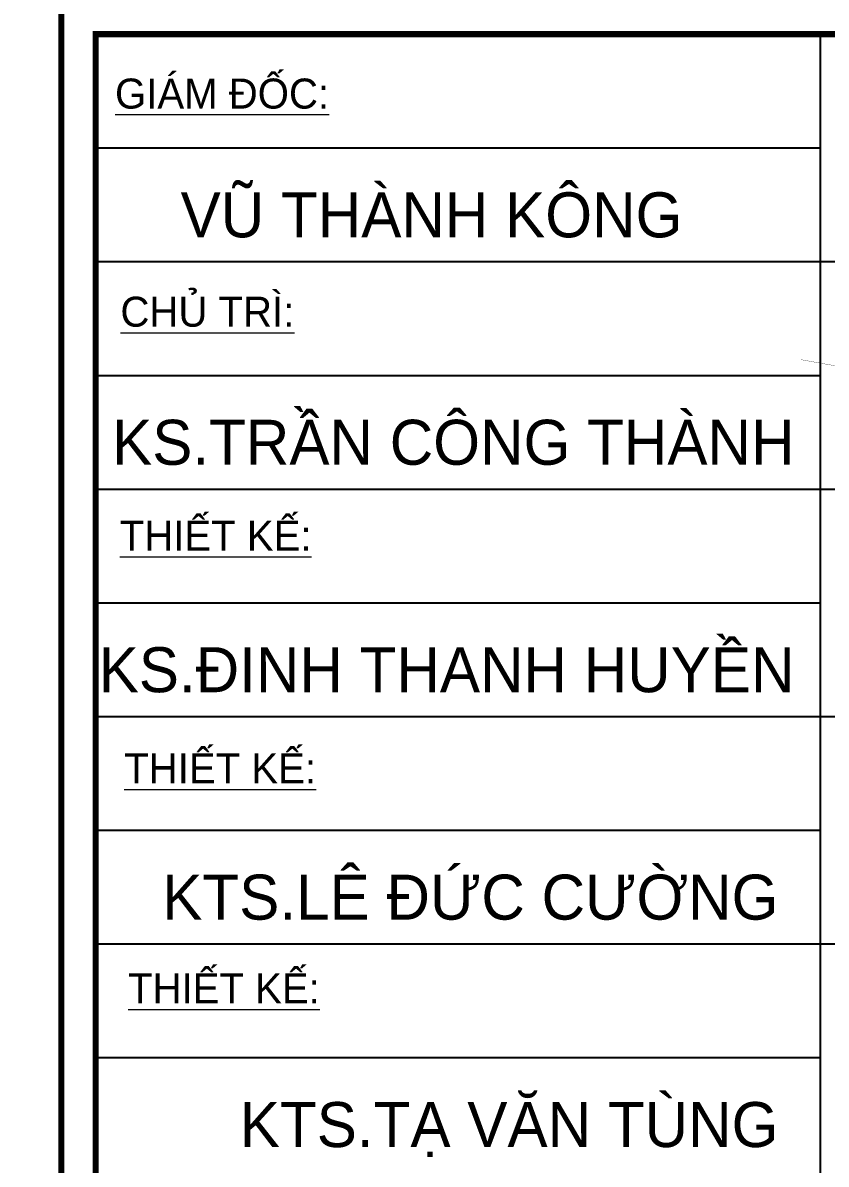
# Model space of a CAD drawing. Extents: x -1855204 to -1466800, y -1308584 to -996495.
# Drawn here: x -1656272 to -1652770, y -1037087 to -1032111 of the extents above; entities that cross this region are included whole.
import ezdxf
from ezdxf.enums import TextEntityAlignment as Align

# ---------------------------------------------------------------- set-up
doc = ezdxf.new("R2010")
doc.units = 0
doc.header["$LTSCALE"] = 150
doc.layers.get('0').update_dxf_attribs({"lineweight": 18})
for name, color, linetype, lineweight in [('05.Text', 253, 'Continuous', 18), ('11.Khung bo', 32, 'Continuous', 50), ('12.Khung', 36, 'Continuous', 25)]:
    doc.layers.add(name, color=color, linetype=linetype, lineweight=lineweight)
doc.styles.add('VnAvantH', font='')
doc.styles.get('VnAvantH').set_extended_font_data('.VnAvantH')

# ---------------------------------------------------------------- blocks, each defined once
blk = doc.blocks.new('100')
at = {"color": 1, "const_width": 1.21}
blk.add_lwpolyline([(1899312.4, -932301.8), (1899838.1, -932396)], dxfattribs=at)
at = {"layer": '11.Khung bo', "const_width": 26.7}
for points in [[(1860913, -945239.8), (1860913, -916940.1), (1896062.6, -916940.1), (1896062.6, -945239.8)], [(1896212.6, -937871), (1901212.6, -937871), (1901212.6, -930871.1), (1896212.6, -930871.1)]]:
    blk.add_lwpolyline(points, close=True, dxfattribs=at)
at = {"layer": '12.Khung'}
for p, q in [((1899398.9, -930871.1), (1899398.9, -937871)), ((1896212.6, -931371.1), (1899398.9, -931371.1)), ((1896212.6, -931871.1), (1901212.6, -931871.1)), ((1896212.6, -932371.1), (1899398.9, -932371.1)), ((1896212.6, -932871.1), (1901212.6, -932871.1)), ((1896212.6, -933371.1), (1899398.9, -933371.1)), ((1896212.6, -933871.1), (1901212.6, -933871.1)), ((1896212.6, -934371.1), (1899398.9, -934371.1)), ((1896212.6, -934871.1), (1901212.6, -934871.1)), ((1896212.6, -935371.1), (1899398.9, -935371.1))]:
    blk.add_line(p, q, dxfattribs=at)
at = {"layer": '05.Text', "style": 'VnAvantH'}
for s, p in [('%%Ugi¸m ®èc:', (1896298.1, -931198.2)), ('%%Uchñ tr×:', (1896321.9, -932157.3)), ('%%UthiÕt kÕ:', (1896318.8, -933142.4)), ('%%UthiÕt kÕ:', (1896338.7, -934165.5)), ('%%UthiÕt kÕ:', (1896355.3, -935132.7))]:
    blk.add_text(s, height=131.999, dxfattribs=at).set_placement(p)
for s, p in [('vò thµnh k«ng', (1898793.1, -931764.4)), ('KS.TRÇN C¤NG THµNH', (1899286, -932764.4)), ('KS.§INH THANH HUYÒN', (1899286, -933764.4)), ('KTS.lª ®øc c\xadêng', (1899215.3, -934764.4)), ('KTS.t¹ v¨n tïng', (1899215.3, -935764.4))]:
    blk.add_text(s, height=197.998, dxfattribs=at).set_placement(p, align=Align.RIGHT)

msp = doc.modelspace()

# ---------------------------------------------------------------- block references
at = {"layer": '05.Text', "xscale": 0.991454545641318, "yscale": 0.991454545641318, "zscale": 0.9914545456793755}
msp.add_blockref('100', (-3535963.6, -109244.3), dxfattribs=at)

doc.saveas('drawing.dxf')
